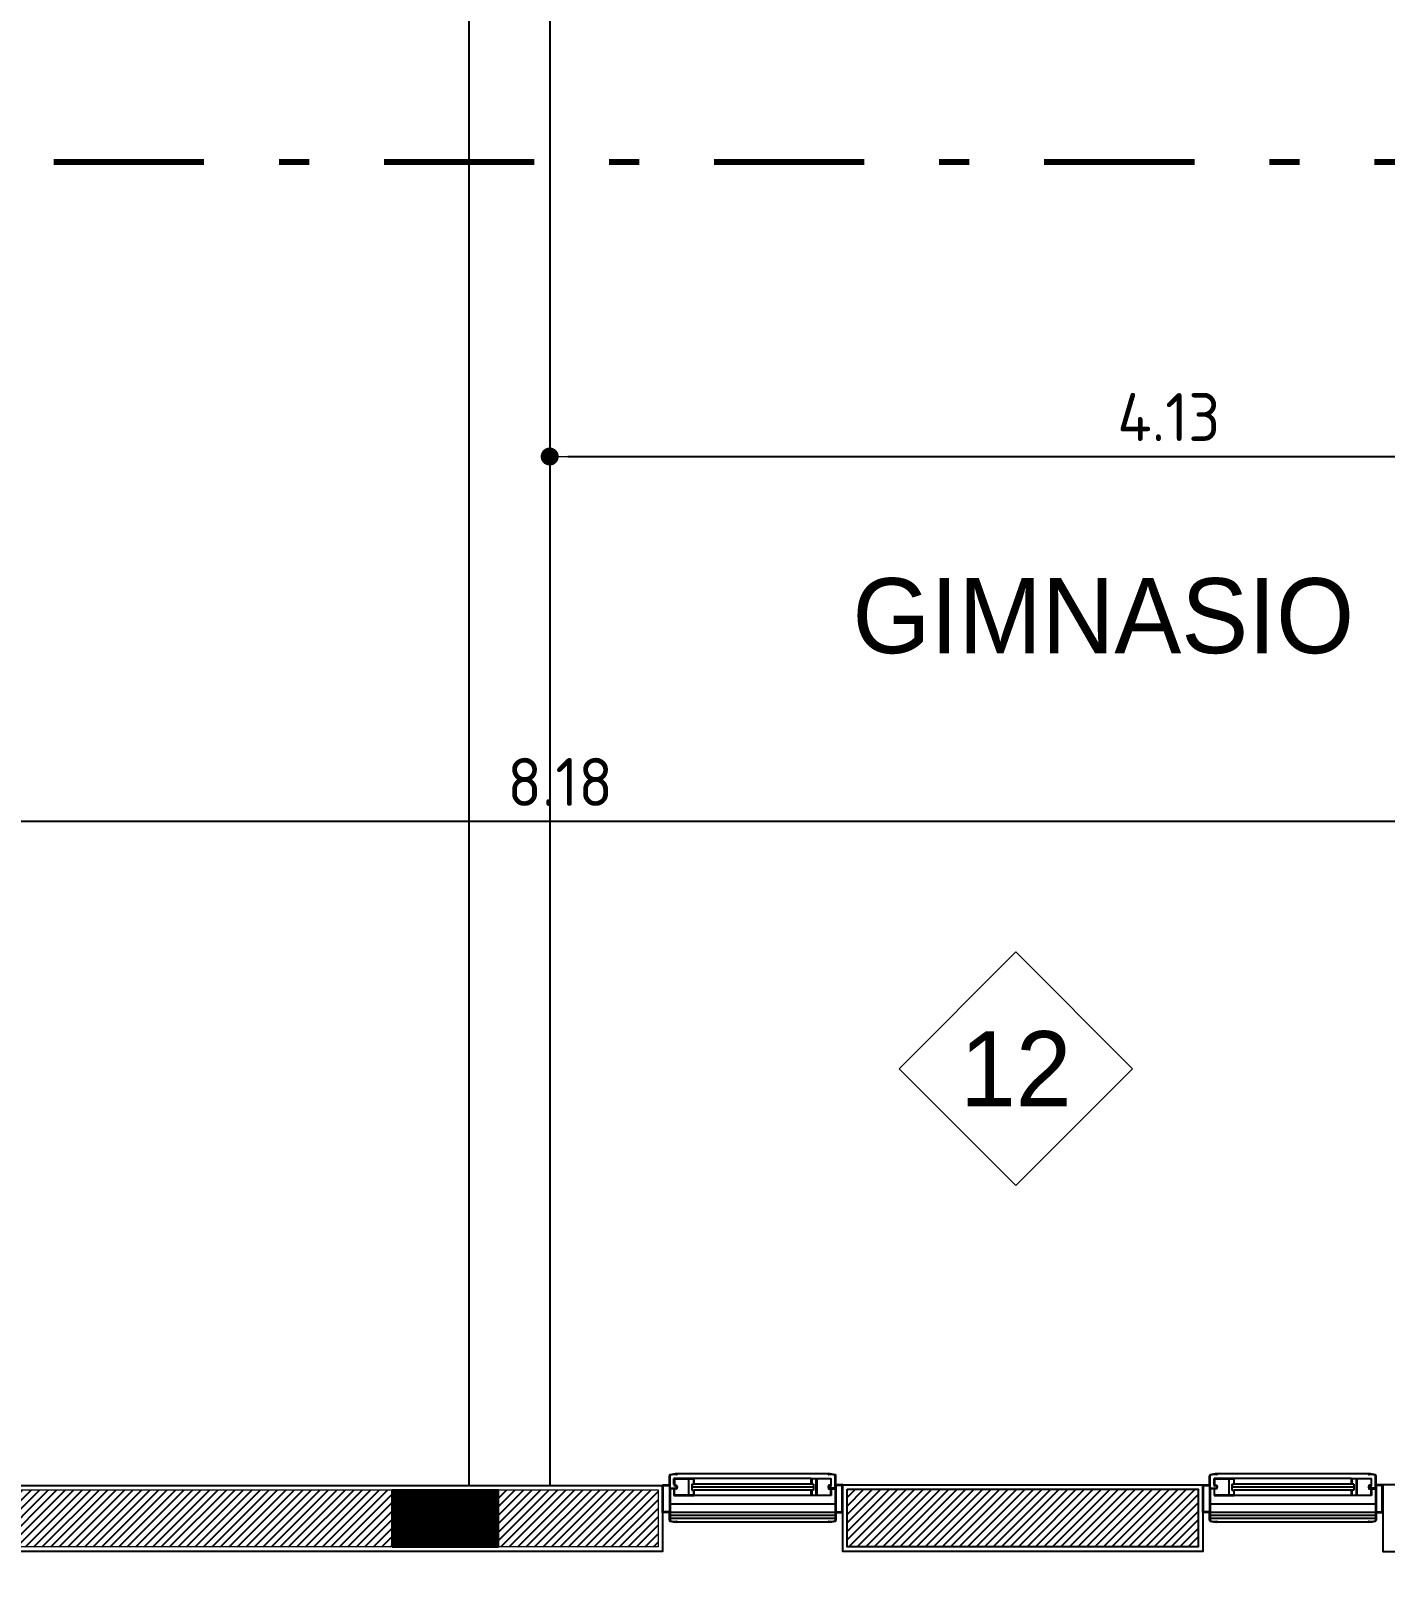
# Model space of a CAD drawing. Extents: x 233 to 569, y -241 to -74.
# Drawn here: x 399.04 to 403.55, y -182.54 to -177.4 of the extents above; entities that cross this region are included whole.
import ezdxf
from ezdxf.enums import TextEntityAlignment as Align

# ---------------------------------------------------------------- set-up
doc = ezdxf.new("R2010")
doc.units = 0
doc.header["$MEASUREMENT"] = 0
doc.linetypes.add('DASHDOT', pattern=[1, 0.5, -0.25, 0, -0.25])
doc.linetypes.add('DOT2', pattern=[0.125, 0, -0.125])
doc.layers.get('0').update_dxf_attribs({"linetype": 'CONTINUOUS', "lineweight": 50})
doc.layers.get('DEFPOINTS').update_dxf_attribs({"linetype": 'CONTINUOUS'})
for name, color, linetype in [('2D PA ABERTURAS CORTE', 1, 'CONTINUOUS'), ('2D PA ABERTURAS VISTA', 1, 'CONTINUOUS'), ('2D PA MUROS', 7, 'CONTINUOUS'), ('2D PA SOLADO PILETA GYM', 32, 'CONTINUOUS'), ('2D PB MUROS MAMP. HATCH', 10, 'CONTINUOUS'), ('2D PLATEA ESTRUCTURA COLUMNAS HATCH', 92, 'CONTINUOUS')]:
    doc.layers.add(name, color=color, linetype=linetype)
for name, color, linetype, lineweight in [('2D PA ESTRUCTURA COLUMNAS BORDES', 95, 'CONTINUOUS', 9), ('COTAS', 1, 'CONTINUOUS', 9), ('GRAFISMOS', 8, 'CONTINUOUS', 13), ('MARCOS', 4, 'CONTINUOUS', 80), ('TEXTOGREEN', 3, 'CONTINUOUS', 40)]:
    doc.layers.add(name, color=color, linetype=linetype, lineweight=lineweight)
doc.styles.add('ARIAL', font='')
doc.styles.get("Standard").update_dxf_attribs({"font": 'bahnschrift.ttf'})
doc.styles.add('SWISSLTCNBT', font='bahnschrift.ttf')
doc.styles.get('ARIAL').set_extended_font_data('DIN')
doc.dimstyles.new('PLANTA', dxfattribs={"dimscale": 0, "dimtxt": 0.16, "dimasz": 0.06, "dimexe": 0.18, "dimexo": 0, "dimgap": 0.05, "dimtad": 1, "dimzin": 0, "dimdsep": 46, "dimtxsty": 'ARIAL', "dimblk1": 'DOT', "dimblk2": 'DOT', "dimsah": 1, "dimcen": 0.09, "dimclrd": 1, "dimclre": 1, "dimclrt": 3, "dimadec": 0, "dimazin": 0, "dimtfac": 1, "dimtofl": 0, "dimtmove": 0, "dimatfit": 3, "dimldrblk": 'DOT', "dimfxl": 0.18, "dimtolj": 1, "dimtzin": 0, "dimarcsym": 0})
pattern_1 = [(45, (-33.139532, 77.621926), (-0.0141421356, 0.0141421356), [])]

# ---------------------------------------------------------------- blocks, each defined once
blk = doc.blocks.new('_DOT')
at = {"color": 0, "linetype": 'ByBlock'}
blk.add_line((-0.5, 0), (-1, 0), dxfattribs=at)
at = {"color": 0, "linetype": 'ByBlock', "const_width": 0.5}
blk.add_lwpolyline([(-0.25, 0, 1), (0.25, 0, 1)], format="xyb", close=True, dxfattribs=at)
blk = doc.blocks.new('*D289')
at = {"layer": 'COTAS', "color": 1, "linetype": 'DOT2', "lineweight": -2, "transparency": 16777216}
for p, q in [((396.7097, -180.0309), (396.7097, -180.2112)), ((404.8917, -180.0309), (404.8917, -180.2112))]:
    blk.add_line(p, q, dxfattribs=at)
at = {"layer": 'COTAS', "color": 1, "lineweight": -2, "transparency": 16777216}
blk.add_line((404.8317, -180.0312), (396.7697, -180.0312), dxfattribs=at)
at = {"layer": 'DEFPOINTS', "color": 0, "transparency": 16777216}
for p in [(396.7097, -180.0309), (396.7097, -180.0312), (404.8917, -180.0309)]:
    blk.add_point(p, dxfattribs=at)
at = {"layer": 'COTAS', "color": 1, "lineweight": -2, "transparency": 16777216, "xscale": 0.06, "yscale": 0.06, "zscale": 0.06, "rotation": 180}
blk.add_blockref('_DOT', (396.7097, -180.0312), dxfattribs=at)
at = {"layer": 'COTAS', "color": 1, "lineweight": -2, "transparency": 16777216, "xscale": 0.06, "yscale": 0.06, "zscale": 0.06}
blk.add_blockref('_DOT', (404.8917, -180.0312), dxfattribs=at)
at = {"layer": 'COTAS', "color": 3, "transparency": 16777216, "insert": (400.8007, -179.8999), "char_height": 0.16, "attachment_point": 5, "style": 'ARIAL'}
blk.add_mtext('\\A1;8.18', dxfattribs=at)
blk = doc.blocks.new('*D419')
at = {"layer": 'COTAS', "color": 1, "linetype": 'DOT2', "lineweight": -2, "transparency": 16777216}
for p, q in [((400.766, -178.7866), (400.766, -178.9954)), ((404.8917, -178.7866), (404.8917, -178.9954))]:
    blk.add_line(p, q, dxfattribs=at)
at = {"layer": 'COTAS', "color": 1, "lineweight": -2, "transparency": 16777216}
blk.add_line((400.826, -178.8154), (404.8317, -178.8154), dxfattribs=at)
at = {"layer": 'DEFPOINTS', "color": 0, "transparency": 16777216}
for p in [(400.766, -178.7866), (404.8917, -178.7866), (404.8917, -178.8154)]:
    blk.add_point(p, dxfattribs=at)
at = {"layer": 'COTAS', "color": 1, "lineweight": -2, "transparency": 16777216, "xscale": 0.06, "yscale": 0.06, "zscale": 0.06, "rotation": 180}
blk.add_blockref('_DOT', (400.766, -178.8154), dxfattribs=at)
at = {"layer": 'COTAS', "color": 1, "lineweight": -2, "transparency": 16777216, "xscale": 0.06, "yscale": 0.06, "zscale": 0.06}
blk.add_blockref('_DOT', (404.8917, -178.8154), dxfattribs=at)
at = {"layer": 'COTAS', "color": 3, "transparency": 16777216, "insert": (402.8288, -178.6839), "char_height": 0.16, "attachment_point": 5, "style": 'ARIAL'}
blk.add_mtext('\\A1;4.13', dxfattribs=at)

msp = doc.modelspace()

# ---------------------------------------------------------------- hatches: boundary and pattern name
at = {"layer": '2D PA MUROS'}
h = msp.add_hatch(dxfattribs=at)
h.set_pattern_fill('ANGLE', color=256)
h.set_pattern_definition([(0, (393.34, -59.984), (0, 6.985), [5.08, -1.905]), (90, (393.34, -59.984), (-6.985, 4e-16), [5.08, -1.905])])
h.paths.add_polyline_path([(400.431, -182.259), (400.431, -182.259), (400.9538, -182.259), (400.9686, -182.244), (400.446, -182.244), (400.431, -182.259), (400.9538, -182.259), (400.9538, -182.259), (400.431, -182.259), (400.241, -182.259), (400.241, -182.449), (400.9538, -182.4487), (400.9538, -182.259)])
at = {"layer": '2D PB MUROS MAMP. HATCH'}
h = msp.add_hatch(dxfattribs=at)
h.set_pattern_fill('_USER', color=256, scale=0.02, angle=45, pattern_type=0)
h.set_pattern_definition(pattern_1)
h.paths.add_polyline_path([(396.6947, -182.259), (396.6947, -182.379), (396.5497, -182.379), (396.5497, -181.9846), (396.6947, -181.9846), (396.6947, -167.1313), (399.2665, -167.1313), (399.2665, -166.9413), (397.5756, -166.9413), (397.5756, -166.8613), (396.5055, -166.8613), (396.5047, -182.529), (397.5756, -182.529), (397.5756, -182.449), (400.2424, -182.449), (400.2424, -182.259)])
h.paths.add_polyline_path([(396.6947, -167.4557), (396.6947, -167.0613), (396.5497, -167.0613), (396.5497, -167.4557)], flags=17)
h = msp.add_hatch(dxfattribs=at)
h.set_pattern_fill('_USER', color=256, scale=0.02, angle=45, pattern_type=0)
h.set_pattern_definition(pattern_1)
h.paths.add_polyline_path([(401.1272, -182.259), (400.5955, -182.259), (400.5955, -182.449), (401.1272, -182.449)])
h = msp.add_hatch(dxfattribs=at)
h.set_pattern_fill('_USER', color=256, scale=0.02, angle=45, pattern_type=0)
h.set_pattern_definition(pattern_1)
h.paths.add_polyline_path([(401.7572, -182.2569), (401.7572, -182.449), (402.9272, -182.449), (402.9272, -182.2569)])
at = {"layer": '2D PLATEA ESTRUCTURA COLUMNAS HATCH'}
h = msp.add_hatch(dxfattribs=at)
h.set_pattern_fill('NET', color=256, scale=0.002, angle=90)
h.set_pattern_definition([(90, (-33.139532, 77.62192647), (-0.00025, 7e-20), []), (180, (-33.139532, 77.62192647), (-9e-20, -0.00025), [])])
h.paths.add_polyline_path([(400.5953, -182.259), (400.391, -182.259), (400.241, -182.259), (400.241, -182.449), (400.5953, -182.4487)])

# ---------------------------------------------------------------- linework, layer by layer
at = {"layer": '2D PA ABERTURAS CORTE', "color": 1}
for p, q in [((401.1422, -182.2419), (401.1637, -182.2419)), ((401.1422, -182.3343), (401.1422, -182.2419)), ((401.1443, -182.3323), (401.1443, -182.2439)), ((401.1443, -182.2439), (401.1642, -182.2439)), ((401.1632, -182.2419), (401.1637, -182.2419)), ((401.1647, -182.2409), (401.1647, -182.2119)), ((401.1647, -182.2445), (401.1647, -182.3318)), ((401.1668, -182.2527), (401.1668, -182.2114)), ((401.1801, -182.2447), (401.1801, -182.2442)), ((401.1806, -182.2436), (401.1884, -182.2436)), ((401.188, -182.2452), (401.1806, -182.2452)), ((401.1888, -182.2496), (401.188, -182.2452)), ((401.1881, -182.2537), (401.1888, -182.2496)), ((401.1894, -182.2445), (401.1903, -182.2496)), ((401.1903, -182.2496), (401.1894, -182.2547)), ((401.695, -182.2445), (401.6941, -182.2496)), ((401.6941, -182.2496), (401.695, -182.2547)), ((401.6956, -182.2496), (401.6964, -182.2452)), ((401.6964, -182.2537), (401.6956, -182.2496)), ((401.7038, -182.2436), (401.696, -182.2436)), ((401.6964, -182.2452), (401.7038, -182.2452)), ((401.7043, -182.2447), (401.7043, -182.2442)), ((401.7176, -182.2527), (401.7176, -182.2114)), ((401.7197, -182.2409), (401.7197, -182.2119)), ((401.7197, -182.2445), (401.7197, -182.3318)), ((401.7402, -182.2439), (401.7202, -182.2439)), ((401.7212, -182.2419), (401.7207, -182.2419)), ((401.7422, -182.2419), (401.7207, -182.2419)), ((401.7402, -182.3323), (401.7402, -182.2439)), ((401.7422, -182.3343), (401.7422, -182.2419)), ((402.9422, -182.2419), (402.9637, -182.2419)), ((402.9422, -182.3343), (402.9422, -182.2419)), ((402.9443, -182.3323), (402.9443, -182.2439)), ((402.9443, -182.2439), (402.9642, -182.2439)), ((402.9632, -182.2419), (402.9637, -182.2419)), ((402.9647, -182.2409), (402.9647, -182.2119)), ((402.9647, -182.2445), (402.9647, -182.3318)), ((402.9668, -182.2526), (402.9668, -182.2114)), ((402.9801, -182.2447), (402.9801, -182.2441)), ((402.9806, -182.2436), (402.9884, -182.2436)), ((402.988, -182.2452), (402.9806, -182.2452)), ((402.9888, -182.2496), (402.988, -182.2452)), ((402.9881, -182.2537), (402.9888, -182.2496)), ((402.9894, -182.2445), (402.9903, -182.2496)), ((402.9903, -182.2496), (402.9894, -182.2547)), ((403.495, -182.2445), (403.4941, -182.2496)), ((403.4941, -182.2496), (403.495, -182.2547)), ((403.4956, -182.2496), (403.4964, -182.2452)), ((403.4964, -182.2537), (403.4956, -182.2496)), ((403.5038, -182.2436), (403.496, -182.2436)), ((403.4964, -182.2452), (403.5038, -182.2452)), ((403.5043, -182.2447), (403.5043, -182.2441)), ((403.5176, -182.2526), (403.5176, -182.2114)), ((403.5197, -182.2409), (403.5197, -182.2119)), ((403.5197, -182.2445), (403.5197, -182.3318)), ((403.5402, -182.2439), (403.5202, -182.2439)), ((403.5212, -182.2419), (403.5207, -182.2419)), ((403.5422, -182.2419), (403.5207, -182.2419)), ((403.5402, -182.3323), (403.5402, -182.2439)), ((403.5422, -182.3343), (403.5422, -182.2419)), ((401.1668, -182.2565), (401.1668, -182.3606)), ((401.1668, -182.2565), (401.1668, -182.3195)), ((401.1678, -182.2537), (401.1881, -182.2537)), ((401.1884, -182.2555), (401.1678, -182.2555)), ((401.696, -182.2555), (401.7166, -182.2555)), ((401.7166, -182.2537), (401.6964, -182.2537)), ((401.7176, -182.2565), (401.7176, -182.3606)), ((401.7176, -182.2565), (401.7176, -182.3195)), ((402.9668, -182.2565), (402.9668, -182.3606)), ((402.9668, -182.2565), (402.9668, -182.3195)), ((402.9678, -182.2537), (402.9881, -182.2537)), ((402.9884, -182.2555), (402.9678, -182.2555)), ((403.496, -182.2555), (403.5166, -182.2555)), ((403.5166, -182.2537), (403.4964, -182.2537)), ((403.5176, -182.2565), (403.5176, -182.3606)), ((403.5176, -182.2565), (403.5176, -182.3195)), ((401.1637, -182.3343), (401.1422, -182.3343)), ((401.1642, -182.3323), (401.1443, -182.3323)), ((401.1632, -182.3343), (401.1637, -182.3343)), ((401.1647, -182.3264), (401.1647, -182.3318)), ((401.1647, -182.3354), (401.1647, -182.3601)), ((401.1647, -182.3354), (401.1647, -182.3526)), ((401.1647, -182.3601), (401.1647, -182.3354)), ((401.1668, -182.3224), (401.1668, -182.3606)), ((401.7176, -182.3224), (401.7176, -182.3606)), ((401.7197, -182.3264), (401.7197, -182.3318)), ((401.7197, -182.3354), (401.7197, -182.3601)), ((401.7197, -182.3354), (401.7197, -182.3526)), ((401.7197, -182.3601), (401.7197, -182.3354)), ((401.7202, -182.3323), (401.7402, -182.3323)), ((401.7207, -182.3343), (401.7422, -182.3343)), ((401.7212, -182.3343), (401.7207, -182.3343)), ((402.9637, -182.3343), (402.9422, -182.3343)), ((402.9642, -182.3323), (402.9443, -182.3323)), ((402.9632, -182.3343), (402.9637, -182.3343)), ((402.9647, -182.3264), (402.9647, -182.3318)), ((402.9647, -182.3354), (402.9647, -182.3601)), ((402.9647, -182.3354), (402.9647, -182.3526)), ((402.9647, -182.3601), (402.9647, -182.3354)), ((402.9668, -182.3224), (402.9668, -182.3606)), ((403.5176, -182.3224), (403.5176, -182.3606)), ((403.5197, -182.3264), (403.5197, -182.3318)), ((403.5197, -182.3354), (403.5197, -182.3601)), ((403.5197, -182.3354), (403.5197, -182.3526)), ((403.5197, -182.3601), (403.5197, -182.3354)), ((403.5202, -182.3323), (403.5402, -182.3323)), ((403.5207, -182.3343), (403.5422, -182.3343)), ((403.5212, -182.3343), (403.5207, -182.3343))]:
    msp.add_line(p, q, dxfattribs=at)
at = {"layer": '2D PA ABERTURAS CORTE'}
for p, q in [((401.1801, -182.2413), (401.1801, -182.2209)), ((401.247, -182.2209), (401.1801, -182.2209)), ((401.1801, -182.2413), (401.1816, -182.2413)), ((401.1816, -182.2224), (401.2275, -182.2224)), ((401.1816, -182.2224), (401.1816, -182.2413)), ((401.2285, -182.2235), (401.2285, -182.2752)), ((401.2285, -182.2235), (401.2285, -182.2752)), ((401.2301, -182.2752), (401.2301, -182.2235)), ((401.2301, -182.2752), (401.2301, -182.2235)), ((401.2311, -182.2224), (401.2444, -182.2224)), ((401.2391, -182.2395), (401.247, -182.2395)), ((401.2391, -182.2395), (401.2391, -182.2597)), ((401.6453, -182.2496), (401.2391, -182.2496)), ((401.2454, -182.2235), (401.2454, -182.2395)), ((401.247, -182.2395), (401.247, -182.2209)), ((401.6374, -182.2395), (401.247, -182.2395)), ((401.6374, -182.2209), (401.7043, -182.2209)), ((401.6374, -182.2395), (401.6374, -182.2209)), ((401.6453, -182.2395), (401.6374, -182.2395)), ((401.639, -182.2235), (401.639, -182.2395)), ((401.6533, -182.2224), (401.64, -182.2224)), ((401.6453, -182.2395), (401.6453, -182.2597)), ((401.6543, -182.2752), (401.6543, -182.2235)), ((401.6543, -182.2752), (401.6543, -182.2235)), ((401.6559, -182.2235), (401.6559, -182.2752)), ((401.6559, -182.2235), (401.6559, -182.2752)), ((401.7028, -182.2224), (401.6569, -182.2224)), ((401.7028, -182.2224), (401.7028, -182.2413)), ((401.7043, -182.2413), (401.7028, -182.2413)), ((401.7043, -182.2413), (401.7043, -182.2209)), ((402.9801, -182.2413), (402.9801, -182.2209)), ((403.047, -182.2209), (402.9801, -182.2209)), ((402.9801, -182.2413), (402.9816, -182.2413)), ((402.9816, -182.2224), (403.0275, -182.2224)), ((402.9816, -182.2224), (402.9816, -182.2413)), ((403.0285, -182.2235), (403.0285, -182.2752)), ((403.0285, -182.2235), (403.0285, -182.2752)), ((403.0301, -182.2752), (403.0301, -182.2235)), ((403.0301, -182.2752), (403.0301, -182.2235)), ((403.0311, -182.2224), (403.0444, -182.2224)), ((403.0391, -182.2395), (403.047, -182.2395)), ((403.0391, -182.2395), (403.0391, -182.2597)), ((403.4453, -182.2496), (403.0391, -182.2496)), ((403.0454, -182.2235), (403.0454, -182.2395)), ((403.047, -182.2395), (403.047, -182.2209)), ((403.4374, -182.2395), (403.047, -182.2395)), ((403.4374, -182.2209), (403.5043, -182.2209)), ((403.4374, -182.2395), (403.4374, -182.2209)), ((403.4453, -182.2395), (403.4374, -182.2395)), ((403.439, -182.2235), (403.439, -182.2395)), ((403.4533, -182.2224), (403.44, -182.2224)), ((403.4453, -182.2395), (403.4453, -182.2597)), ((403.4543, -182.2752), (403.4543, -182.2235)), ((403.4543, -182.2752), (403.4543, -182.2235)), ((403.4559, -182.2235), (403.4559, -182.2752)), ((403.4559, -182.2235), (403.4559, -182.2752)), ((403.5028, -182.2224), (403.4569, -182.2224)), ((403.5028, -182.2224), (403.5028, -182.2413)), ((403.5043, -182.2413), (403.5028, -182.2413)), ((403.5043, -182.2413), (403.5043, -182.2209)), ((401.1801, -182.2574), (401.1816, -182.2574)), ((401.1801, -182.2574), (401.1801, -182.2777)), ((401.1801, -182.2777), (401.247, -182.2777)), ((401.1816, -182.2762), (401.1816, -182.2574)), ((401.2275, -182.2762), (401.1816, -182.2762)), ((401.2444, -182.2762), (401.2311, -182.2762)), ((401.2391, -182.2597), (401.247, -182.2597)), ((401.2454, -182.2597), (401.2454, -182.2752)), ((401.247, -182.2777), (401.247, -182.2597)), ((401.6374, -182.2597), (401.247, -182.2597)), ((401.6374, -182.2777), (401.6374, -182.2597)), ((401.6453, -182.2597), (401.6374, -182.2597)), ((401.7043, -182.2777), (401.6374, -182.2777)), ((401.639, -182.2597), (401.639, -182.2752)), ((401.64, -182.2762), (401.6533, -182.2762)), ((401.6569, -182.2762), (401.7028, -182.2762)), ((401.7043, -182.2574), (401.7028, -182.2574)), ((401.7028, -182.2762), (401.7028, -182.2574)), ((401.7043, -182.2574), (401.7043, -182.2777)), ((402.9801, -182.2574), (402.9816, -182.2574)), ((402.9801, -182.2574), (402.9801, -182.2777)), ((402.9801, -182.2777), (403.047, -182.2777)), ((402.9816, -182.2762), (402.9816, -182.2574)), ((403.0275, -182.2762), (402.9816, -182.2762)), ((403.0444, -182.2762), (403.0311, -182.2762)), ((403.0391, -182.2597), (403.047, -182.2597)), ((403.0454, -182.2597), (403.0454, -182.2752)), ((403.047, -182.2777), (403.047, -182.2597)), ((403.4374, -182.2597), (403.047, -182.2597)), ((403.4374, -182.2777), (403.4374, -182.2597)), ((403.4453, -182.2597), (403.4374, -182.2597)), ((403.5043, -182.2777), (403.4374, -182.2777)), ((403.439, -182.2597), (403.439, -182.2752)), ((403.44, -182.2762), (403.4533, -182.2762)), ((403.4569, -182.2762), (403.5028, -182.2762)), ((403.5043, -182.2574), (403.5028, -182.2574)), ((403.5028, -182.2762), (403.5028, -182.2574)), ((403.5043, -182.2574), (403.5043, -182.2777))]:
    msp.add_line(p, q, dxfattribs=at)
at = {"layer": '2D PA ABERTURAS CORTE', "color": 1}
for centre, radius, start, end in [((401.1637, -182.2409), 0.00102, 270, 0), ((401.1642, -182.2445), 0.000512, 0, 90), ((401.1678, -182.2119), 0.00307, 106.1276, 180), ((401.1678, -182.2114), 0.00102, 106.0134, 180), ((401.1678, -182.2527), 0.00102, 180, 270), ((401.1883, -182.2827), 0.0768, 89.2257, 106.1276), ((401.1883, -182.2827), 0.0753, 89.8985, 106.0134), ((401.1806, -182.2442), 0.000512, 90, 180), ((401.1806, -182.2447), 0.000512, 180, 270), ((401.1893, -182.207), 0.00102, 209.5615, 89.2257), ((401.1884, -182.2447), 0.00102, 10, 90), ((401.6951, -182.207), 0.00102, 90.7743, 330.4385), ((401.696, -182.2447), 0.00102, 90, 170), ((401.6961, -182.2827), 0.0768, 73.8724, 90.7743), ((401.6961, -182.2827), 0.0753, 73.9866, 90.1015), ((401.7038, -182.2442), 0.000512, 0, 90), ((401.7038, -182.2447), 0.000512, 270, 0), ((401.7166, -182.2527), 0.00102, 270, 0), ((401.7166, -182.2114), 0.00102, 0, 73.9866), ((401.7166, -182.2119), 0.00307, 0, 73.8724), ((401.7207, -182.2409), 0.00102, 180, 270), ((401.7202, -182.2445), 0.000512, 90, 180), ((402.9637, -182.2409), 0.00102, 270, 0), ((402.9642, -182.2445), 0.000512, 0, 90), ((402.9678, -182.2119), 0.00307, 106.1276, 180), ((402.9678, -182.2114), 0.00102, 106.0134, 180), ((402.9678, -182.2526), 0.00102, 180, 270), ((402.9883, -182.2827), 0.0768, 89.2257, 106.1276), ((402.9883, -182.2827), 0.0753, 89.8985, 106.0134), ((402.9806, -182.2441), 0.000512, 90, 180), ((402.9806, -182.2447), 0.000512, 180, 270), ((402.9893, -182.207), 0.00102, 209.5615, 89.2257), ((402.9884, -182.2447), 0.00102, 10, 90), ((403.4951, -182.207), 0.00102, 90.7743, 330.4385), ((403.496, -182.2447), 0.00102, 90, 170), ((403.4961, -182.2827), 0.0768, 73.8724, 90.7743), ((403.4961, -182.2827), 0.0753, 73.9866, 90.1015), ((403.5038, -182.2441), 0.000512, 0, 90), ((403.5038, -182.2447), 0.000512, 270, 0), ((403.5166, -182.2526), 0.00102, 270, 0), ((403.5166, -182.2114), 0.00102, 0, 73.9866), ((403.5166, -182.2119), 0.00307, 0, 73.8724), ((403.5207, -182.2409), 0.00102, 180, 270), ((403.5202, -182.2445), 0.000512, 90, 180), ((401.1678, -182.2565), 0.00102, 90, 180), ((401.1884, -182.2545), 0.00102, 270, 350), ((401.696, -182.2545), 0.00102, 190, 270), ((401.7166, -182.2565), 0.00102, 0, 90), ((402.9678, -182.2565), 0.00102, 90, 180), ((402.9884, -182.2545), 0.00102, 270, 350), ((403.496, -182.2545), 0.00102, 190, 270), ((403.5166, -182.2565), 0.00102, 0, 90), ((401.1637, -182.3354), 0.00102, 360, 90), ((401.1642, -182.3318), 0.000512, 270, 0), ((401.7202, -182.3318), 0.000512, 180, 270), ((401.7207, -182.3354), 0.00102, 90, 180), ((402.9637, -182.3354), 0.00102, 360, 90), ((402.9642, -182.3318), 0.000512, 270, 0), ((403.5202, -182.3318), 0.000512, 180, 270), ((403.5207, -182.3354), 0.00102, 90, 180), ((401.1678, -182.3601), 0.00307, 180, 253.8724), ((401.1678, -182.3606), 0.00102, 180, 253.9866), ((401.1883, -182.2893), 0.0768, 253.8724, 270.7743), ((401.1883, -182.2893), 0.0753, 253.9866, 270.1015), ((401.1893, -182.3651), 0.00102, 270.7743, 150.4385), ((401.6951, -182.3651), 0.00102, 29.5615, 269.2257), ((401.6961, -182.2893), 0.0768, 269.2257, 286.1276), ((401.6961, -182.2893), 0.0753, 269.8985, 286.0134), ((401.7166, -182.3606), 0.00102, 286.0134, 0), ((401.7166, -182.3601), 0.00307, 286.1276, 0), ((402.9678, -182.3601), 0.00307, 180, 253.8724), ((402.9678, -182.3606), 0.00102, 180, 253.9866), ((402.9883, -182.2893), 0.0768, 253.8724, 270.7743), ((402.9883, -182.2893), 0.0753, 253.9866, 270.1015), ((402.9893, -182.3651), 0.00102, 270.7743, 150.4385), ((403.4951, -182.3651), 0.00102, 29.5615, 269.2257), ((403.4961, -182.2893), 0.0768, 269.2257, 286.1276), ((403.4961, -182.2893), 0.0753, 269.8985, 286.0134), ((403.5166, -182.3606), 0.00102, 286.0134, 0), ((403.5166, -182.3601), 0.00307, 286.1276, 0)]:
    msp.add_arc(centre, radius, start, end, dxfattribs=at)
at = {"layer": '2D PA ABERTURAS CORTE'}
for centre, start, end in [((401.2275, -182.2235), 0, 90), ((401.2275, -182.2235), 0, 90), ((401.2311, -182.2235), 90, 180), ((401.2311, -182.2235), 90, 180), ((401.2444, -182.2235), 0, 90), ((401.64, -182.2235), 90, 180), ((401.6533, -182.2235), 0, 90), ((401.6533, -182.2235), 0, 90), ((401.6569, -182.2235), 90, 180), ((401.6569, -182.2235), 90, 180), ((403.0275, -182.2235), 0, 90), ((403.0275, -182.2235), 0, 90), ((403.0311, -182.2235), 90, 180), ((403.0311, -182.2235), 90, 180), ((403.0444, -182.2235), 0, 90), ((403.44, -182.2235), 90, 180), ((403.4533, -182.2235), 0, 90), ((403.4533, -182.2235), 0, 90), ((403.4569, -182.2235), 90, 180), ((403.4569, -182.2235), 90, 180), ((401.2275, -182.2752), 270, 0), ((401.2275, -182.2752), 270, 0), ((401.2311, -182.2752), 180, 270), ((401.2311, -182.2752), 180, 270), ((401.2444, -182.2752), 270, 0), ((401.64, -182.2752), 180, 270), ((401.6533, -182.2752), 270, 0), ((401.6533, -182.2752), 270, 0), ((401.6569, -182.2752), 180, 270), ((401.6569, -182.2752), 180, 270), ((403.0275, -182.2752), 270, 0), ((403.0275, -182.2752), 270, 0), ((403.0311, -182.2752), 180, 270), ((403.0311, -182.2752), 180, 270), ((403.0444, -182.2752), 270, 0), ((403.44, -182.2752), 180, 270), ((403.4533, -182.2752), 270, 0), ((403.4533, -182.2752), 270, 0), ((403.4569, -182.2752), 180, 270), ((403.4569, -182.2752), 180, 270)]:
    msp.add_arc(centre, 0.00102, start, end, dxfattribs=at)
at = {"layer": '2D PA ABERTURAS VISTA', "color": 251}
for p, q in [((401.6951, -182.2059), (401.1893, -182.2059)), ((401.6374, -182.2207), (401.247, -182.2209)), ((403.4951, -182.2059), (402.9893, -182.2059)), ((403.4374, -182.2207), (403.047, -182.2209)), ((401.6374, -182.2775), (401.247, -182.2775)), ((403.4374, -182.2775), (403.047, -182.2775)), ((401.7176, -182.3062), (401.1668, -182.3062)), ((401.7176, -182.3343), (401.1668, -182.3343)), ((401.7176, -182.3442), (401.1668, -182.3442)), ((401.7176, -182.3544), (401.1668, -182.3544)), ((403.5176, -182.3062), (402.9668, -182.3062)), ((403.5176, -182.3343), (402.9668, -182.3343)), ((403.5176, -182.3441), (402.9668, -182.3441)), ((403.5176, -182.3544), (402.9668, -182.3544)), ((401.6951, -182.3661), (401.1893, -182.3661)), ((403.4951, -182.3661), (402.9893, -182.3661))]:
    msp.add_line(p, q, dxfattribs=at)
at = {"layer": '2D PA ESTRUCTURA COLUMNAS BORDES'}
msp.add_lwpolyline([(400.5955, -182.259), (400.241, -182.259), (400.241, -182.449), (400.5955, -182.449)], close=True, dxfattribs=at)
at = {"layer": '2D PA MUROS'}
for points in [[(401.1422, -182.244), (401.1422, -182.464), (397.5906, -182.464), (397.5906, -182.544), (396.4897, -182.544), (396.4905, -166.8463), (397.5906, -166.8463), (397.5906, -166.9263), (399.2815, -166.9263), (399.2815, -167.1463), (396.7097, -167.1463), (396.7097, -182.244)], [(405.1117, -180.8713), (404.8917, -180.8713), (404.8917, -182.2419), (403.5422, -182.2419), (403.5422, -182.464), (405.1117, -182.464)], [(401.7422, -182.2419), (402.9422, -182.2419), (402.9422, -182.464), (401.7422, -182.464)], [(401.7572, -182.2569), (402.9272, -182.2569), (402.9272, -182.449), (401.7572, -182.449)]]:
    msp.add_lwpolyline(points, close=True, dxfattribs=at)
at = {"layer": '2D PA SOLADO PILETA GYM'}
for p, q in [((400.496, -177.3341), (400.496, -182.244)), ((400.766, -177.3341), (400.766, -182.244))]:
    msp.add_line(p, q, dxfattribs=at)
at = {"layer": 'COTAS'}
msp.add_lwpolyline([(402.3189, -181.2443), (402.7078, -180.8554), (402.3189, -180.4665), (401.93, -180.8554)], close=True, dxfattribs=at)
at = {"layer": 'GRAFISMOS'}
msp.add_lwpolyline([(401.1272, -182.259), (401.1272, -182.449), (397.5756, -182.449), (397.5756, -182.529), (396.5047, -182.529), (396.5055, -166.8613), (397.5756, -166.8613), (397.5756, -166.9413), (399.2665, -166.9413), (399.2665, -167.1313), (396.6947, -167.1313), (396.6947, -182.259)], close=True, dxfattribs=at)
at = {"layer": 'MARCOS', "linetype": 'DASHDOT'}
msp.add_line((418.314, -177.834, -0.5495), (394.7659, -177.834, -0.5495), dxfattribs=at)

# ---------------------------------------------------------------- texts
at = {"layer": 'TEXTOGREEN'}
msp.add_text('GIMNASIO', height=0.25, dxfattribs=at).set_placement((401.7746, -179.4707))
at = {"layer": 'TEXTOGREEN', "style": 'SWISSLTCNBT'}
msp.add_text('12', height=0.25, dxfattribs=at).set_placement((402.3189, -180.8554), align=Align.MIDDLE_CENTER)

# ---------------------------------------------------------------- dimensions: what is measured, and where the dimension line sits
at = {"layer": 'COTAS'}
for p1, p2, distance, picture, middle in [((400.766, -178.7866), (404.8917, -178.7866), -0.0288, '*D419', (402.8288, -178.6839)), ((404.8917, -180.0309), (396.7097, -180.0309), 0.0003, '*D289', (400.8007, -179.8999))]:
    dim = msp.add_aligned_dim(p1=p1, p2=p2, distance=distance, dimstyle='PLANTA', override={"dimscale": 1}, dxfattribs=at)
    dim.commit()
    dim.dimension.update_dxf_attribs({"geometry": picture, "text_midpoint": middle})

doc.saveas('drawing.dxf')
